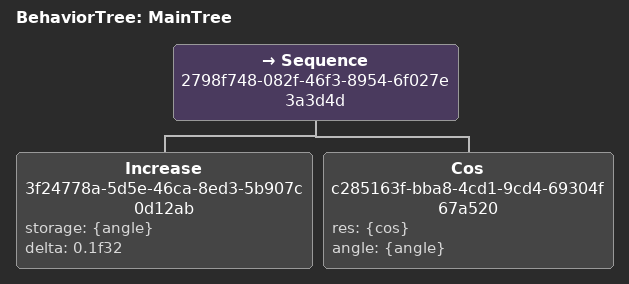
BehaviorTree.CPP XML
<root main_tree_to_execute="MainTree">
  <BehaviorTree ID="MainTree">
    <Sequence name="2798f748-082f-46f3-8954-6f027e3a3d4d">
      <Increase name="3f24778a-5d5e-46ca-8ed3-5b907c0d12ab" storage="{angle}" delta="0.1f32" />
      <Cos name="c285163f-bba8-4cd1-9cd4-69304f67a520" res="{cos}" angle="{angle}" />
    </Sequence>
  </BehaviorTree>
</root>
